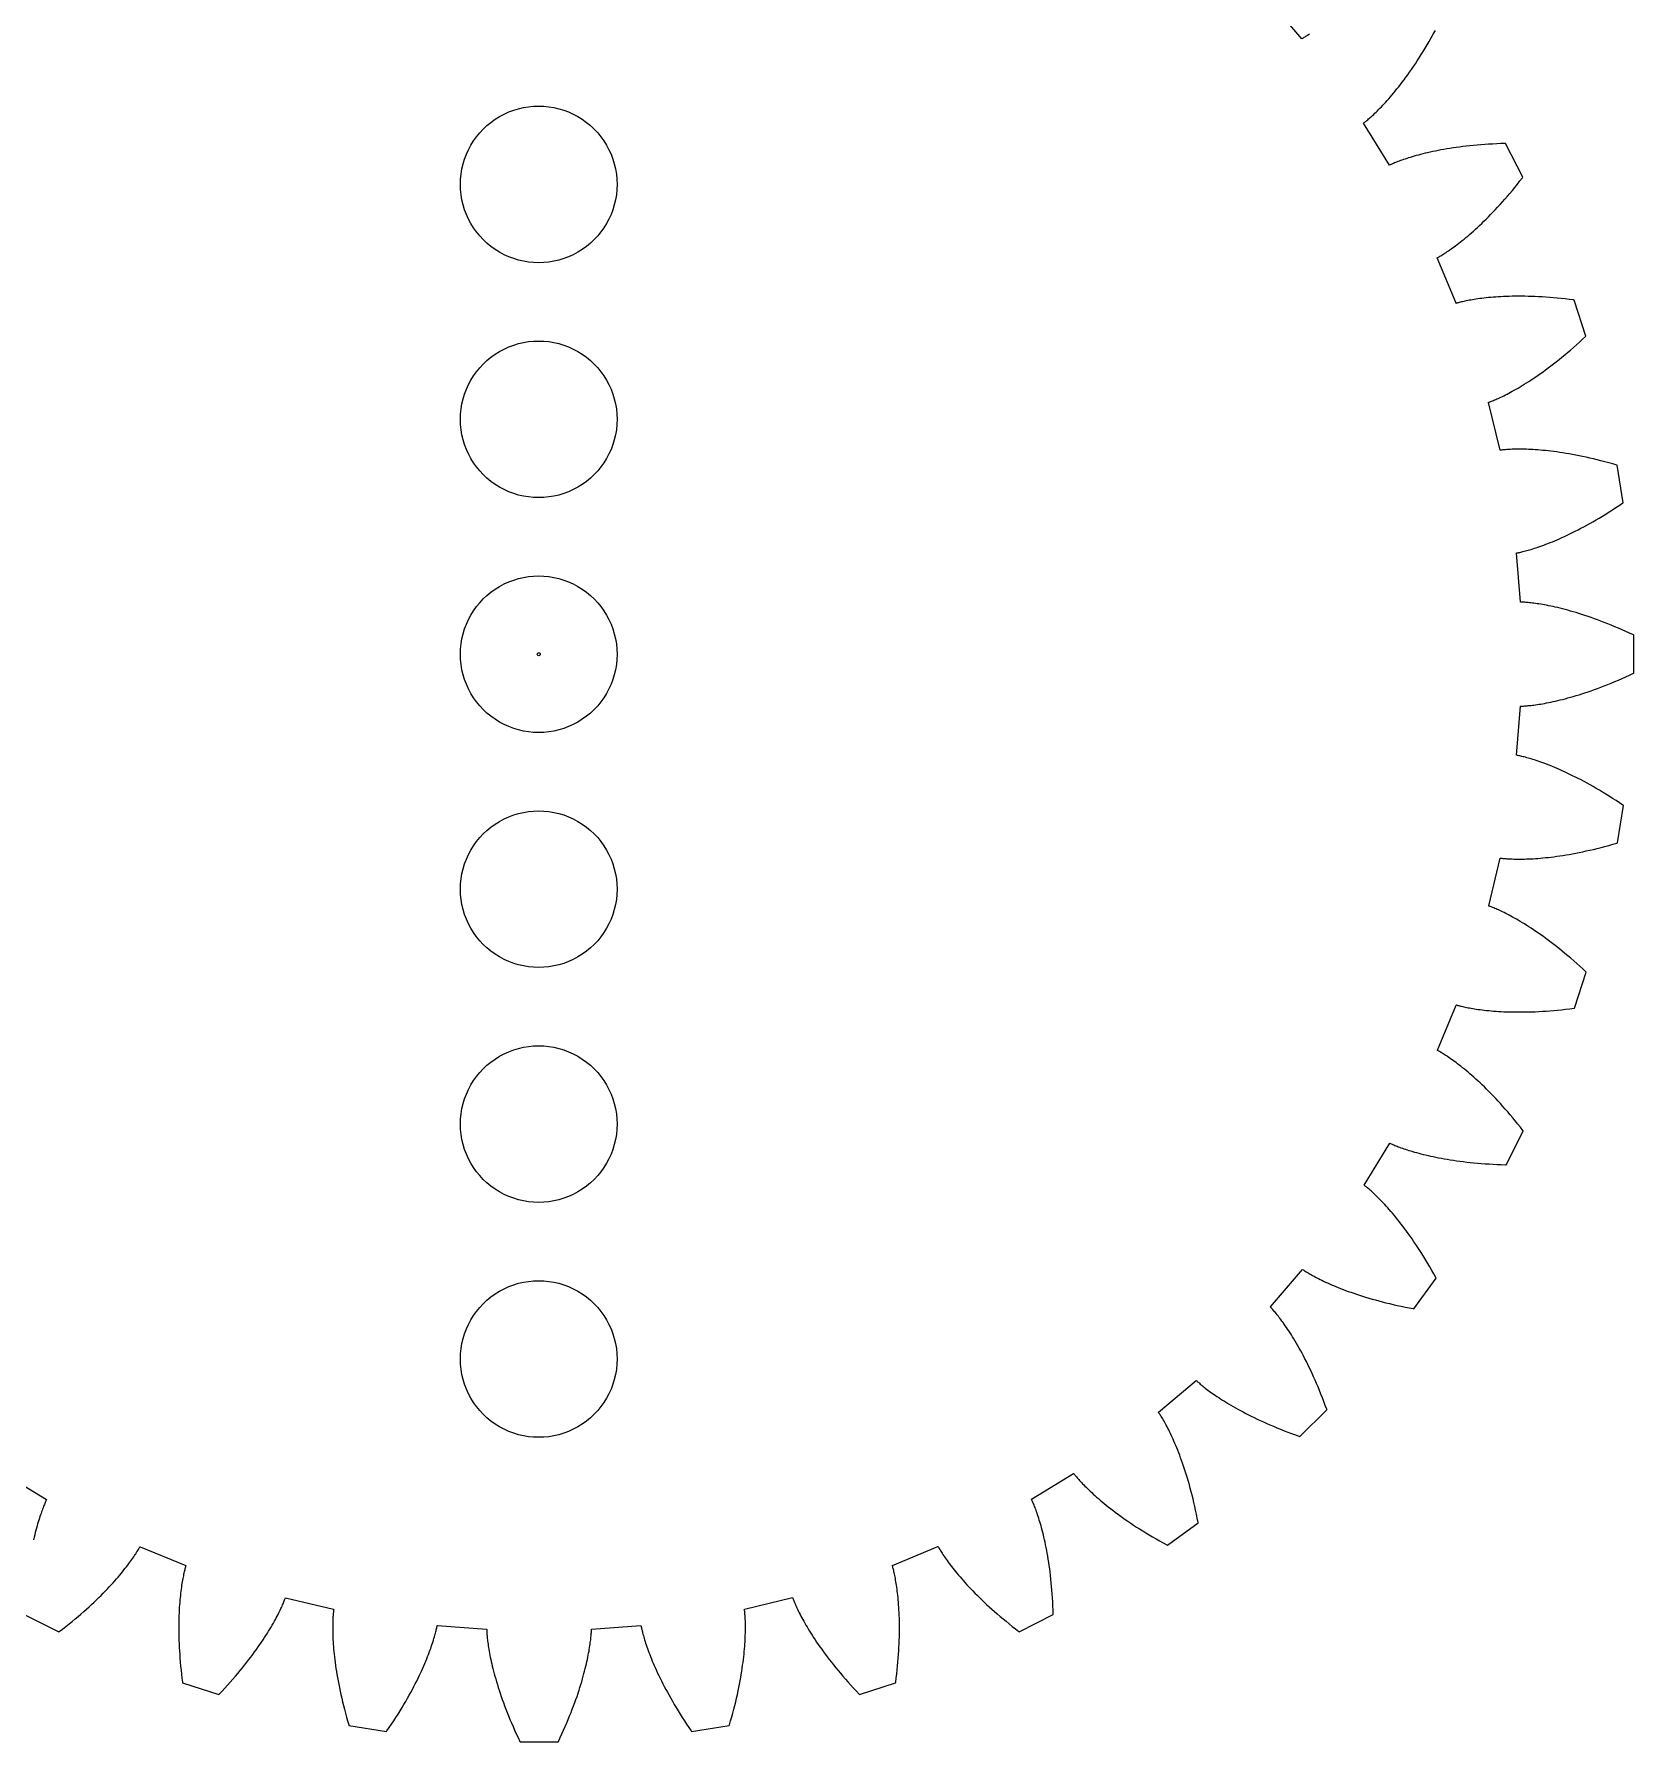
# Model space of a CAD drawing. Extents: x 1 to 210, y 26 to 294.
# Drawn here: x 103.7 to 205.8, y 64.9 to 173.9 of the extents above; entities that cross this region are included whole.
import ezdxf

# ---------------------------------------------------------------- set-up
doc = ezdxf.new("R2010")
doc.units = 0
for name, color, linetype in [('center', 7, 'CONTINUOUS'), ('circles', 7, 'CONTINUOUS'), ('gears', 7, 'CONTINUOUS')]:
    doc.layers.add(name, color=color, linetype=linetype)

msp = doc.modelspace()

# ---------------------------------------------------------------- linework, layer by layer
at = {"layer": 'center', "color": 7}
msp.add_lwpolyline([(135.980925, 134.34866)], close=True, dxfattribs=at)
for points in [[(135.788615, 134.34866), (135.788615, 134.383013), (135.806942, 134.414757), (135.836692, 134.431933)], [(135.836692, 134.265387), (135.806942, 134.282563), (135.788615, 134.314307), (135.788615, 134.34866)], [(135.836692, 134.431933), (135.866443, 134.44911), (135.903097, 134.44911), (135.932848, 134.431933)], [(135.932848, 134.265387), (135.903097, 134.24821), (135.866443, 134.24821), (135.836692, 134.265387)], [(135.932848, 134.431933), (135.962598, 134.414757), (135.980925, 134.383013), (135.980925, 134.34866)], [(135.980925, 134.34866), (135.980925, 134.314307), (135.962598, 134.282563), (135.932848, 134.265387)]]:
    msp.add_open_spline(points, degree=3, dxfattribs=at)
at = {"layer": 'circles', "color": 7}
for points in [[(140.88672, 164.34892)], [(140.88672, 149.34892)], [(140.88672, 134.34892)], [(140.88672, 119.34892)], [(140.88672, 104.34892)], [(140.88672, 89.34891)]]:
    msp.add_lwpolyline(points, close=True, dxfattribs=at)
for points in [[(133.38672, 168.679047), (134.933725, 169.572211), (136.839715, 169.572211), (138.38672, 168.679047)], [(130.88672, 164.34892), (130.88672, 166.135248), (131.839715, 167.785883), (133.38672, 168.679047)], [(138.38672, 168.679047), (139.933725, 167.785883), (140.88672, 166.135248), (140.88672, 164.34892)], [(133.38672, 160.018793), (131.839715, 160.911957), (130.88672, 162.562592), (130.88672, 164.34892)], [(140.88672, 164.34892), (140.88672, 162.562592), (139.933725, 160.911957), (138.38672, 160.018793)], [(138.38672, 160.018793), (136.839715, 159.125629), (134.933725, 159.125629), (133.38672, 160.018793)], [(133.38672, 153.679047), (134.933725, 154.572211), (136.839715, 154.572211), (138.38672, 153.679047)], [(130.88672, 149.34892), (130.88672, 151.135248), (131.839715, 152.785883), (133.38672, 153.679047)], [(138.38672, 153.679047), (139.933725, 152.785883), (140.88672, 151.135248), (140.88672, 149.34892)], [(133.38672, 145.018793), (131.839715, 145.911957), (130.88672, 147.562592), (130.88672, 149.34892)], [(140.88672, 149.34892), (140.88672, 147.562592), (139.933725, 145.911957), (138.38672, 145.018793)], [(138.38672, 145.018793), (136.839715, 144.125629), (134.933725, 144.125629), (133.38672, 145.018793)], [(133.38672, 138.679047), (134.933725, 139.572211), (136.839715, 139.572211), (138.38672, 138.679047)], [(130.88672, 134.34892), (130.88672, 136.135248), (131.839715, 137.785883), (133.38672, 138.679047)], [(138.38672, 138.679047), (139.933725, 137.785883), (140.88672, 136.135248), (140.88672, 134.34892)], [(133.38672, 130.018793), (131.839715, 130.911957), (130.88672, 132.562592), (130.88672, 134.34892)], [(140.88672, 134.34892), (140.88672, 132.562592), (139.933725, 130.911957), (138.38672, 130.018793)], [(138.38672, 130.018793), (136.839715, 129.125629), (134.933725, 129.125629), (133.38672, 130.018793)], [(133.38672, 123.679047), (134.933725, 124.572211), (136.839715, 124.572211), (138.38672, 123.679047)], [(130.88672, 119.34892), (130.88672, 121.135248), (131.839715, 122.785883), (133.38672, 123.679047)], [(138.38672, 123.679047), (139.933725, 122.785883), (140.88672, 121.135248), (140.88672, 119.34892)], [(133.38672, 115.018793), (131.839715, 115.911957), (130.88672, 117.562592), (130.88672, 119.34892)], [(140.88672, 119.34892), (140.88672, 117.562592), (139.933725, 115.911957), (138.38672, 115.018793)], [(138.38672, 115.018793), (136.839715, 114.125629), (134.933725, 114.125629), (133.38672, 115.018793)], [(133.38672, 108.679047), (134.933725, 109.572211), (136.839715, 109.572211), (138.38672, 108.679047)], [(130.88672, 104.34892), (130.88672, 106.135248), (131.839715, 107.785883), (133.38672, 108.679047)], [(138.38672, 108.679047), (139.933725, 107.785883), (140.88672, 106.135248), (140.88672, 104.34892)], [(133.38672, 100.018793), (131.839715, 100.911957), (130.88672, 102.562592), (130.88672, 104.34892)], [(140.88672, 104.34892), (140.88672, 102.562592), (139.933725, 100.911957), (138.38672, 100.018793)], [(138.38672, 100.018793), (136.839715, 99.125629), (134.933725, 99.125629), (133.38672, 100.018793)], [(133.38672, 93.679037), (134.933725, 94.572201), (136.839715, 94.572201), (138.38672, 93.679037)], [(130.88672, 89.34891), (130.88672, 91.135238), (131.839715, 92.785873), (133.38672, 93.679037)], [(138.38672, 93.679037), (139.933725, 92.785873), (140.88672, 91.135238), (140.88672, 89.34891)], [(133.38672, 85.018783), (131.839715, 85.911947), (130.88672, 87.562582), (130.88672, 89.34891)], [(140.88672, 89.34891), (140.88672, 87.562582), (139.933725, 85.911947), (138.38672, 85.018783)], [(138.38672, 85.018783), (136.839715, 84.125619), (134.933725, 84.125619), (133.38672, 85.018783)]]:
    msp.add_open_spline(points, degree=3, dxfattribs=at)
at = {"layer": 'gears', "color": 1}
for points in [[(185.11013, 173.94329), (185.03803, 173.90149), (184.97053, 173.86149), (184.90733, 173.82339), (184.84863, 173.78719), (184.79433, 173.75309), (184.74423, 173.72099), (184.69843, 173.69109), (184.65693, 173.66339), (184.61963, 173.63809), (184.60873, 173.64209), (182.56327, 176.01919)], [(103.07936, 73.0192), (105.24781, 71.92237), (105.2481, 71.92236), (105.24897, 71.92303), (105.27587, 71.94353), (105.48858, 72.10756), (105.696, 72.27041), (105.89835, 72.43219), (106.09564, 72.5926), (106.28779, 72.75176), (106.47487, 72.90955), (106.657, 73.06573), (106.8341, 73.22043), (107.00636, 73.37356), (107.17371, 73.52497), (107.33621, 73.67452), (107.49397, 73.82228), (107.64693, 73.96806), (107.79521, 74.11192), (107.93887, 74.25375), (108.07794, 74.39341), (108.21245, 74.53091), (108.34245, 74.66612), (108.46793, 74.79906), (108.58899, 74.92948), (108.70584, 75.05759), (108.81834, 75.18306), (108.92659, 75.30595), (109.03062, 75.42624), (109.13052, 75.5437), (109.22632, 75.6585), (109.31802, 75.77034), (109.40582, 75.87941), (109.48982, 75.98539), (109.56992, 76.08847), (109.64622, 76.18837), (109.71872, 76.28527), (109.78772, 76.37877), (109.85312, 76.46917), (109.91492, 76.55627), (109.97302, 76.63997), (110.02792, 76.72017), (110.07952, 76.79707), (110.12782, 76.87037), (110.17272, 76.94007), (110.21462, 77.00617), (110.25332, 77.06857), (110.28922, 77.12717), (110.32202, 77.18217), (110.35192, 77.23327), (110.37912, 77.28057), (110.40342, 77.32397), (110.42522, 77.36337), (110.43672, 77.36412), (113.3457, 76.168), (113.3537, 76.159), (113.341, 76.1158), (113.3275, 76.068), (113.3131, 76.0156), (113.2979, 75.9584), (113.282, 75.8965), (113.2656, 75.8297), (113.2486, 75.7584), (113.231, 75.6822), (113.2132, 75.6013), (113.1951, 75.5156), (113.177, 75.4251), (113.1587, 75.3298), (113.1404, 75.22965), (113.1222, 75.12476), (113.1041, 75.01502), (113.0862, 74.90028), (113.0686, 74.78091), (113.0516, 74.65661), (113.0349, 74.52749), (113.0189, 74.3936), (113.0035, 74.25478), (112.9888, 74.11105), (112.9751, 73.96268), (112.9618, 73.80929), (112.9494, 73.6513), (112.9389, 73.48827), (112.9289, 73.32057), (112.9199, 73.14803), (112.9129, 72.97062), (112.9069, 72.78842), (112.9029, 72.60152), (112.9009, 72.40987), (112.8999, 72.21342), (112.90052, 72.0122), (112.90352, 71.80634), (112.90752, 71.59578), (112.91452, 71.38049), (112.92252, 71.16057), (112.93322, 70.93597), (112.94622, 70.70678), (112.96152, 70.47292), (112.97912, 70.23446), (112.99912, 69.99156), (113.02192, 69.74408), (113.04722, 69.49206), (113.07532, 69.23565), (113.10622, 68.97467), (113.13992, 68.70928), (113.14392, 68.67588), (113.14411, 68.67488), (113.14422, 68.67464), (115.45865, 67.92811), (115.4589, 67.92823), (115.45971, 67.92902), (115.48301, 67.95352), (115.66727, 68.14857), (115.84655, 68.34172), (116.02092, 68.53285), (116.19035, 68.72194), (116.3551, 68.90912), (116.51509, 69.0939), (116.67022, 69.27655), (116.82083, 69.4569), (116.96685, 69.6348), (117.10824, 69.81037), (117.24522, 69.98341), (117.37771, 70.15376), (117.50592, 70.32163), (117.62965, 70.4868), (117.74926, 70.64914), (117.86457, 70.80872), (117.97563, 70.96541), (118.08274, 71.1192), (118.18584, 71.26991), (118.28484, 71.41755), (118.38004, 71.56217), (118.47144, 71.70365), (118.55894, 71.84187), (118.64264, 71.97682), (118.72284, 72.10844), (118.79944, 72.23662), (118.87244, 72.36145), (118.94214, 72.48277), (119.00834, 72.60058), (119.07124, 72.71474), (119.13074, 72.82528), (119.18724, 72.93227), (119.24054, 73.03538), (119.29084, 73.13468), (119.33814, 73.23028), (119.38244, 73.32208), (119.42404, 73.40988), (119.46274, 73.49368), (119.49884, 73.57358), (119.53244, 73.64948), (119.56334, 73.72108), (119.59184, 73.78878), (119.61804, 73.85238), (119.64174, 73.91178), (119.66324, 73.96688), (119.68254, 74.01778), (119.69974, 74.06438), (119.71504, 74.10678), (119.72634, 74.10978), (122.7877, 73.38027), (122.7967, 73.37227), (122.7907, 73.32777), (122.7847, 73.27837), (122.7787, 73.22417), (122.7727, 73.16537), (122.7667, 73.10167), (122.7617, 73.03337), (122.7557, 72.96017), (122.7497, 72.88227), (122.7447, 72.79957), (122.7407, 72.71217), (122.7367, 72.61997), (122.7337, 72.52297), (122.7317, 72.4212), (122.7307, 72.31473), (122.73029, 72.20353), (122.73076, 72.0875), (122.73176, 71.96685), (122.73376, 71.84153), (122.73776, 71.71136), (122.74276, 71.57656), (122.74976, 71.43708), (122.75776, 71.29285), (122.76776, 71.14412), (122.77916, 70.99062), (122.79226, 70.83267), (122.80716, 70.67002), (122.82396, 70.50284), (122.84286, 70.33106), (122.86376, 70.15469), (122.88676, 69.9739), (122.91206, 69.78861), (122.93966, 69.59897), (122.96956, 69.40472), (123.00206, 69.20608), (123.03706, 69.00319), (123.07456, 68.7958), (123.11486, 68.58414), (123.15786, 68.36833), (123.20376, 68.14812), (123.25266, 67.92374), (123.30466, 67.6952), (123.35976, 67.46238), (123.41796, 67.22556), (123.47936, 66.98469), (123.54416, 66.73964), (123.61226, 66.4907), (123.68386, 66.23782), (123.75906, 65.98104), (123.76906, 65.94864), (123.76937, 65.94764), (123.76954, 65.94727), (126.17285, 65.56958), (126.17321, 65.56974), (126.17385, 65.5706), (126.19305, 65.5985), (126.34428, 65.81981), (126.49092, 66.03837), (126.63307, 66.25423), (126.77058, 66.46746), (126.90383, 66.67781), (127.03272, 66.88521), (127.15724, 67.08968), (127.27751, 67.29125), (127.39365, 67.4897), (127.50576, 67.68508), (127.61379, 67.87719), (127.71772, 68.06607), (127.81788, 68.25181), (127.91428, 68.43416), (128.00668, 68.61302), (128.09538, 68.78866), (128.18048, 68.9607), (128.26208, 69.12914), (128.34008, 69.29415), (128.41468, 69.45545), (128.48588, 69.61295), (128.55378, 69.7668), (128.61858, 69.91695), (128.68008, 70.06322), (128.73858, 70.20572), (128.79388, 70.34433), (128.84628, 70.47894), (128.89608, 70.60958), (128.94298, 70.7362), (128.98718, 70.85874), (129.02868, 70.97719), (129.06758, 71.09162), (129.10398, 71.20178), (129.13788, 71.30767), (129.16958, 71.40951), (129.19898, 71.50701), (129.22618, 71.60011), (129.25118, 71.68911), (129.27418, 71.77351), (129.29528, 71.85381), (129.31468, 71.92951), (129.33208, 72.00071), (129.34778, 72.06761), (129.36198, 72.13001), (129.37448, 72.18771), (129.38568, 72.24101), (129.39578, 72.28981), (129.40378, 72.33391), (129.41448, 72.33891), (132.5529, 72.09391), (132.5629, 72.08791), (132.5639, 72.04311), (132.5659, 71.99351), (132.5689, 71.93901), (132.5729, 71.88001), (132.5769, 71.81621), (132.5829, 71.74771), (132.5889, 71.67461), (132.5959, 71.59681), (132.6039, 71.51431), (132.6139, 71.42741), (132.6248, 71.33561), (132.637, 71.23931), (132.6508, 71.13842), (132.6662, 71.03301), (132.683, 70.92303), (132.7017, 70.80853), (132.7222, 70.68963), (132.7445, 70.56613), (132.7689, 70.43822), (132.7952, 70.30597), (132.8237, 70.16917), (132.8545, 70.02811), (132.8875, 69.88258), (132.9229, 69.73285), (132.9608, 69.57875), (133.0012, 69.4205), (133.0442, 69.25793), (133.0898, 69.09115), (133.1382, 68.92023), (133.1895, 68.74525), (133.2435, 68.56614), (133.3006, 68.38302), (133.3608, 68.19586), (133.4242, 68.00477), (133.4908, 67.80974), (133.5606, 67.61077), (133.6336, 67.40804), (133.7101, 67.20149), (133.7902, 66.99115), (133.8739, 66.77704), (133.9611, 66.55939), (134.0521, 66.33808), (134.1469, 66.1131), (134.2454, 65.88469), (134.34797, 65.65285), (134.45455, 65.41756), (134.56515, 65.17884), (134.67984, 64.93684), (134.69444, 64.90644), (134.69488, 64.90548), (134.6951, 64.90529), (137.12824, 64.90562), (137.1285, 64.90572), (137.12896, 64.90665), (137.14366, 64.93715), (137.25822, 65.1792), (137.36856, 65.41795), (137.47488, 65.65332), (137.57725, 65.88521), (137.67575, 66.11366), (137.77025, 66.33862), (137.86115, 66.55994), (137.94815, 66.77766), (138.03165, 66.99169), (138.11155, 67.20209), (138.18805, 67.40868), (138.26095, 67.61152), (138.33045, 67.81043), (138.39675, 68.00546), (138.45995, 68.19661), (138.52005, 68.38381), (138.57705, 68.56688), (138.63095, 68.74601), (138.68205, 68.921), (138.73015, 69.09192), (138.77565, 69.25864), (138.81845, 69.42115), (138.85865, 69.57959), (138.89635, 69.73362), (138.93165, 69.8834), (138.96455, 70.0289), (138.99535, 70.17), (139.02385, 70.30675), (139.05005, 70.43904), (139.07425, 70.567), (139.09655, 70.69047), (139.11705, 70.80941), (139.13565, 70.92399), (139.15255, 71.03391), (139.16775, 71.13935), (139.18145, 71.24024), (139.19365, 71.33654), (139.20465, 71.42814), (139.21465, 71.51524), (139.22365, 71.59764), (139.23065, 71.67544), (139.23765, 71.74854), (139.24265, 71.81704), (139.24665, 71.88084), (139.24965, 71.93984), (139.25165, 71.99424), (139.25365, 72.04384), (139.25465, 72.08884), (139.26475, 72.09484), (142.40298, 72.34052), (142.41368, 72.33652), (142.42168, 72.29232), (142.43168, 72.24362), (142.44268, 72.19022), (142.45528, 72.13232), (142.46948, 72.07002), (142.48518, 72.00312), (142.50278, 71.93192), (142.52218, 71.85622), (142.54338, 71.77602), (142.56668, 71.69152), (142.59178, 71.60262), (142.61918, 71.50952), (142.64858, 71.41192), (142.68038, 71.31015), (142.71438, 71.20425), (142.75098, 71.09403), (142.78988, 70.97973), (142.83148, 70.86129), (142.87558, 70.73876), (142.92248, 70.61208), (142.97218, 70.48142), (143.02488, 70.34684), (143.08038, 70.20834), (143.13888, 70.0659), (143.20058, 69.91955), (143.26548, 69.76948), (143.33348, 69.61561), (143.40488, 69.45802), (143.47968, 69.29674), (143.55778, 69.13185), (143.63938, 68.96332), (143.72468, 68.7913), (143.81358, 68.61581), (143.90618, 68.43688), (144.00258, 68.2546), (144.10285, 68.06893), (144.20708, 67.87994), (144.31522, 67.68776), (144.42751, 67.49248), (144.54384, 67.29407), (144.66426, 67.09268), (144.789, 66.88814), (144.91796, 66.68067), (145.0514, 66.47039), (145.18917, 66.25726), (145.33153, 66.04138), (145.4783, 65.8228), (145.62972, 65.60164), (145.64892, 65.57374), (145.6496, 65.57288), (145.64983, 65.57269), (148.05288, 65.951), (148.05306, 65.95123), (148.05336, 65.95222), (148.06336, 65.98472), (148.13836, 66.24147), (148.20966, 66.49443), (148.27766, 66.74345), (148.34216, 66.98837), (148.40336, 67.22929), (148.46136, 67.46622), (148.51626, 67.6989), (148.56786, 67.92753), (148.61666, 68.15184), (148.66236, 68.37209), (148.70536, 68.58807), (148.74556, 68.79963), (148.78286, 69.00706), (148.81766, 69.21003), (148.84996, 69.40856), (148.87966, 69.60276), (148.90706, 69.79251), (148.93216, 69.97775), (148.95496, 70.15865), (148.97576, 70.3349), (148.99436, 70.50668), (149.01106, 70.67389), (149.02586, 70.83649), (149.03826, 70.99463), (149.04956, 71.14798), (149.05856, 71.29685), (149.06656, 71.44094), (149.07256, 71.58047), (149.07756, 71.71528), (149.08156, 71.84534), (149.08456, 71.97083), (149.08656, 72.09146), (149.08708, 72.20741), (149.0865, 72.31872), (149.0845, 72.42516), (149.0815, 72.52691), (149.0785, 72.62401), (149.0745, 72.71611), (149.0705, 72.80361), (149.0655, 72.88631), (149.0605, 72.96421), (149.0555, 73.03731), (149.0495, 73.10581), (149.0435, 73.16931), (149.0375, 73.22811), (149.0315, 73.28221), (149.0255, 73.33151), (149.0195, 73.37601), (149.0275, 73.38401), (152.08827, 74.11423), (152.09947, 74.11123), (152.11477, 74.06893), (152.13217, 74.02233), (152.15147, 73.97153), (152.17307, 73.91633), (152.19687, 73.85693), (152.22287, 73.79343), (152.25137, 73.72573), (152.28227, 73.65393), (152.31597, 73.57813), (152.35217, 73.49823), (152.39107, 73.41423), (152.43267, 73.32653), (152.47707, 73.23473), (152.52447, 73.13903), (152.57467, 73.03973), (152.62817, 72.93649), (152.68467, 72.82969), (152.74437, 72.71906), (152.80737, 72.60498), (152.87367, 72.48713), (152.94337, 72.36587), (153.01657, 72.24108), (153.09317, 72.11286), (153.17357, 71.98122), (153.25737, 71.84635), (153.34507, 71.70816), (153.43647, 71.56678), (153.53177, 71.42221), (153.63097, 71.27444), (153.73409, 71.12376), (153.84137, 70.96999), (153.95269, 70.81338), (154.0681, 70.65379), (154.18781, 70.49146), (154.31168, 70.32634), (154.43995, 70.15853), (154.57259, 69.98815), (154.70976, 69.81514), (154.8514, 69.63961), (154.99746, 69.4617), (155.14819, 69.2815), (155.30352, 69.09883), (155.46376, 68.91399), (155.62861, 68.72699), (155.79819, 68.53788), (155.97276, 68.34676), (156.15211, 68.15371), (156.33658, 67.9587), (156.35998, 67.9343), (156.36078, 67.93349), (156.361, 67.9333), (158.67486, 68.68036), (158.67487, 68.68066), (158.67516, 68.68166), (158.68016, 68.71516), (158.71376, 68.98057), (158.74436, 69.24147), (158.77236, 69.49789), (158.79756, 69.74986), (158.82006, 69.99735), (158.84006, 70.24038), (158.85756, 70.47873), (158.87266, 70.71263), (158.88566, 70.94178), (158.89656, 71.16633), (158.90556, 71.38631), (158.91256, 71.6016), (158.91656, 71.81224), (158.91856, 72.01811), (158.91893, 72.21933), (158.9182, 72.4157), (158.9152, 72.60742), (158.9112, 72.79428), (158.9052, 72.97642), (158.8982, 73.15384), (158.8892, 73.32639), (158.8792, 73.49415), (158.8682, 73.65711), (158.856, 73.81519), (158.8429, 73.96853), (158.8289, 74.11698), (158.8142, 74.26062), (158.7987, 74.39943), (158.7825, 74.5333), (158.7657, 74.6624), (158.7486, 74.78672), (158.7309, 74.90615), (158.713, 75.02074), (158.6948, 75.13054), (158.6766, 75.23542), (158.6582, 75.33554), (158.6399, 75.43084), (158.6216, 75.52134), (158.6036, 75.60704), (158.5858, 75.68804), (158.5684, 75.76414), (158.5514, 75.83554), (158.5349, 75.90224), (158.519, 75.96414), (158.5037, 76.02144), (158.4891, 76.07374), (158.4754, 76.12154), (158.4627, 76.16474), (158.4697, 76.17374), (161.37932, 77.37123), (161.39092, 77.37023), (161.41272, 77.33073), (161.43712, 77.28743), (161.46442, 77.24023), (161.49432, 77.18893), (161.52722, 77.13403), (161.56302, 77.07543), (161.60172, 77.01283), (161.64372, 76.94683), (161.68892, 76.87713), (161.73712, 76.80383), (161.78862, 76.72703), (161.84362, 76.64683), (161.90192, 76.56313), (161.96372, 76.47613), (162.02912, 76.38593), (162.09812, 76.29233), (162.17072, 76.19553), (162.24702, 76.09553), (162.32722, 75.99251), (162.41122, 75.88653), (162.49912, 75.77752), (162.59102, 75.66562), (162.68692, 75.55098), (162.78692, 75.43337), (162.89114, 75.31315), (162.99947, 75.19025), (163.11198, 75.06485), (163.22891, 74.93676), (163.35019, 74.80641), (163.47583, 74.67347), (163.60585, 74.53828), (163.74047, 74.40092), (163.87964, 74.26121), (164.02336, 74.11947), (164.17182, 73.97562), (164.32496, 73.82977), (164.48285, 73.68211), (164.64542, 73.53246), (164.81292, 73.38123), (164.98534, 73.22811), (165.16252, 73.07348), (165.34477, 72.91731), (165.53208, 72.7596), (165.72438, 72.60049), (165.92164, 72.44008), (166.12414, 72.27837), (166.33179, 72.1156), (166.54462, 71.95165), (166.57152, 71.93105), (166.57239, 71.93041), (166.57275, 71.93028), (168.74025, 73.02756), (168.74039, 73.02791), (168.74038, 73.02891), (168.73938, 73.06261), (168.73038, 73.32998), (168.71948, 73.59242), (168.70668, 73.85009), (168.69178, 74.10295), (168.67508, 74.35096), (168.65658, 74.59397), (168.63628, 74.83227), (168.61428, 75.06548), (168.59088, 75.29384), (168.56598, 75.51737), (168.53958, 75.73591), (168.51178, 75.9495), (168.48288, 76.15827), (168.45278, 76.36201), (168.42168, 76.56082), (168.38968, 76.75457), (168.35658, 76.94352), (168.32288, 77.1274), (168.28838, 77.30646), (168.25328, 77.48047), (168.21758, 77.64957), (168.18148, 77.81373), (168.14498, 77.97298), (168.10808, 78.12727), (168.07098, 78.27666), (168.03378, 78.42109), (167.99658, 78.56077), (167.95928, 78.69548), (167.92218, 78.82521), (167.88538, 78.95012), (167.84868, 79.07018), (167.81238, 79.18548), (167.77668, 79.29584), (167.74138, 79.40144), (167.70678, 79.50228), (167.67288, 79.59838), (167.63978, 79.68958), (167.60748, 79.77618), (167.57618, 79.85788), (167.54588, 79.93518), (167.51668, 80.00768), (167.48868, 80.07548), (167.46188, 80.13878), (167.43638, 80.19748), (167.41238, 80.25158), (167.38978, 80.30118), (167.36888, 80.34628), (167.34958, 80.38698), (167.35558, 80.39698), (170.03912, 82.03093), (170.05062, 82.03154), (170.07832, 81.99604), (170.10932, 81.95704), (170.14362, 81.91464), (170.18122, 81.86874), (170.22232, 81.81954), (170.26702, 81.76714), (170.31512, 81.71144), (170.36692, 81.65264), (170.42242, 81.59084), (170.48172, 81.52594), (170.54462, 81.45814), (170.61162, 81.38734), (170.68242, 81.31384), (170.75722, 81.23744), (170.83592, 81.15834), (170.91892, 81.07664), (171.00592, 80.99224), (171.09702, 80.90544), (171.19252, 80.81614), (171.29212, 80.72444), (171.39624, 80.63054), (171.5046, 80.53424), (171.61739, 80.43584), (171.73468, 80.33527), (171.85652, 80.2327), (171.98287, 80.12816), (172.11373, 80.02171), (172.24932, 79.91344), (172.38967, 79.80336), (172.53466, 79.69171), (172.68445, 79.57841), (172.83901, 79.46359), (172.99851, 79.34719), (173.16278, 79.22956), (173.33206, 79.11052), (173.50623, 78.99031), (173.68541, 78.86899), (173.86956, 78.74637), (174.05884, 78.62298), (174.25311, 78.4986), (174.45257, 78.37334), (174.65712, 78.24743), (174.86702, 78.12067), (175.08196, 77.9934), (175.30206, 77.86566), (175.52751, 77.73737), (175.75831, 77.60885), (175.99421, 77.47996), (176.02421, 77.46386), (176.0252, 77.46327), (176.0255, 77.46327), (177.99337, 78.88392), (177.99345, 78.88409), (177.99326, 78.88509), (177.98726, 78.91819), (177.93666, 79.1809), (177.88466, 79.43852), (177.83146, 79.69111), (177.77696, 79.93847), (177.72136, 80.18079), (177.66476, 80.41802), (177.60706, 80.65013), (177.54866, 80.87713), (177.48946, 81.09901), (177.42956, 81.31594), (177.36906, 81.5277), (177.30816, 81.73431), (177.24686, 81.93598), (177.18516, 82.13257), (177.12306, 82.32407), (177.06076, 82.51056), (176.99846, 82.69212), (176.93616, 82.86849), (176.87386, 83.03993), (176.81176, 83.20639), (176.74986, 83.36787), (176.68826, 83.52441), (176.62716, 83.67607), (176.56656, 83.82275), (176.50646, 83.96461), (176.44696, 84.10151), (176.38826, 84.23353), (176.33026, 84.36083), (176.27326, 84.48323), (176.21706, 84.60091), (176.16206, 84.71387), (176.10806, 84.82198), (176.05526, 84.92553), (176.00386, 85.02433), (175.95366, 85.11843), (175.90506, 85.20803), (175.85776, 85.29313), (175.81226, 85.37363), (175.76836, 85.44953), (175.72626, 85.52113), (175.68596, 85.58813), (175.64756, 85.65073), (175.61116, 85.70903), (175.57676, 85.76313), (175.54446, 85.81283), (175.51436, 85.85833), (175.48646, 85.89953), (175.46096, 85.93663), (175.46496, 85.94743), (177.85789, 87.97813), (177.86939, 87.98113), (177.90219, 87.95033), (177.93909, 87.91653), (177.97949, 87.87993), (178.02399, 87.84043), (178.07229, 87.79813), (178.12469, 87.75333), (178.18099, 87.70593), (178.24139, 87.65593), (178.30599, 87.60353), (178.37469, 87.54863), (178.44769, 87.49153), (178.52489, 87.43203), (178.60649, 87.37023), (178.69229, 87.30643), (178.78259, 87.24053), (178.87739, 87.17273), (178.97669, 87.10303), (179.08045, 87.03133), (179.18866, 86.95783), (179.30164, 86.88283), (179.41918, 86.80613), (179.54131, 86.72793), (179.66825, 86.64813), (179.79997, 86.56713), (179.9364, 86.48473), (180.07759, 86.40103), (180.2238, 86.31623), (180.37474, 86.23033), (180.53064, 86.14343), (180.69133, 86.05563), (180.85723, 85.96703), (181.02798, 85.87763), (181.2037, 85.78753), (181.38466, 85.69673), (181.57047, 85.60553), (181.76145, 85.51383), (181.95749, 85.42163), (182.15869, 85.32923), (182.36508, 85.23673), (182.5766, 85.14413), (182.7933, 85.05143), (183.01519, 84.95883), (183.24239, 84.86633), (183.47461, 84.77403), (183.71227, 84.68193), (183.95513, 84.59033), (184.20315, 84.49923), (184.45662, 84.40863), (184.48872, 84.39733), (184.48972, 84.39705), (184.49002, 84.39704), (186.20984, 86.10597), (186.20985, 86.10627), (186.20943, 86.10724), (186.19813, 86.13894), (186.10673, 86.39047), (186.01483, 86.63687), (185.92243, 86.87797), (185.82963, 87.11399), (185.73663, 87.34469), (185.64333, 87.5702), (185.54993, 87.79043), (185.45653, 88.00563), (185.36293, 88.21569), (185.26963, 88.42052), (185.17653, 88.62037), (185.08373, 88.81511), (184.99133, 89.00468), (184.89933, 89.18921), (184.80793, 89.36879), (184.71703, 89.54325), (184.62693, 89.71282), (184.53773, 89.87743), (184.44923, 90.03716), (184.36153, 90.19193), (184.27493, 90.34179), (184.18943, 90.48681), (184.10503, 90.6271), (184.02203, 90.76246), (183.94033, 90.89322), (183.86003, 91.01922), (183.78123, 91.14066), (183.70393, 91.25729), (183.62823, 91.36941), (183.55433, 91.47694), (183.48213, 91.5799), (183.41183, 91.6784), (183.34333, 91.7724), (183.27703, 91.862), (183.21273, 91.9473), (183.15063, 92.0283), (183.09063, 92.1049), (183.03303, 92.1774), (182.97783, 92.2455), (182.92493, 92.3097), (182.87453, 92.3697), (182.82673, 92.4257), (182.78143, 92.4777), (182.73893, 92.5257), (182.69923, 92.5698), (182.66233, 92.6101), (182.62843, 92.6466), (182.59733, 92.6794), (182.59933, 92.6905), (184.64289, 95.06816), (184.65369, 95.07216), (184.69109, 95.04686), (184.73279, 95.01926), (184.77859, 94.98936), (184.82859, 94.95726), (184.88309, 94.92326), (184.94179, 94.88706), (185.00489, 94.84886), (185.07239, 94.80886), (185.14439, 94.76706), (185.22089, 94.72346), (185.30199, 94.67826), (185.38759, 94.63146), (185.47789, 94.58316), (185.57269, 94.53346), (185.67219, 94.48236), (185.77648, 94.43006), (185.88538, 94.37656), (185.99916, 94.32196), (186.11761, 94.26636), (186.24103, 94.20976), (186.36923, 94.15226), (186.5021, 94.09406), (186.64014, 94.03506), (186.78286, 93.97546), (186.93062, 93.91526), (187.08337, 93.85466), (187.24099, 93.79366), (187.40359, 93.73216), (187.57133, 93.67056), (187.74395, 93.60886), (187.92163, 93.54696), (188.10432, 93.48526), (188.29215, 93.42346), (188.48505, 93.36206), (188.68303, 93.30076), (188.88604, 93.23996), (189.09425, 93.17956), (189.3075, 93.11966), (189.52584, 93.06026), (189.74941, 93.00166), (189.97808, 92.94366), (190.21174, 92.88656), (190.45063, 92.83056), (190.69463, 92.77546), (190.94382, 92.72146), (191.19813, 92.66876), (191.45756, 92.61736), (191.72212, 92.56706), (191.75552, 92.56106), (191.75651, 92.56083), (191.75676, 92.56094), (193.18617, 94.516), (193.18612, 94.51641), (193.18556, 94.51733), (193.16926, 94.54693), (193.03949, 94.78125), (192.90991, 95.0103), (192.78061, 95.23413), (192.65174, 95.45278), (192.52359, 95.66624), (192.39591, 95.87442), (192.26889, 96.07752), (192.1427, 96.2755), (192.01743, 96.46853), (191.89299, 96.65642), (191.76951, 96.83922), (191.64724, 97.01707), (191.52612, 97.19007), (191.40619, 97.35809), (191.2876, 97.5212), (191.17045, 97.67944), (191.0547, 97.83294), (190.94051, 97.98163), (190.82789, 98.12551), (190.71703, 98.26481), (190.60798, 98.39941), (190.50069, 98.52943), (190.39546, 98.65486), (190.2921, 98.77576), (190.19075, 98.89218), (190.09165, 99.00424), (189.99465, 99.11188), (189.89995, 99.21503), (189.80755, 99.31393), (189.71755, 99.40863), (189.63005, 99.49913), (189.54515, 99.58543), (189.46285, 99.66783), (189.38325, 99.74603), (189.30635, 99.82023), (189.23225, 99.89043), (189.16095, 99.95693), (189.09255, 100.01943), (189.02715, 100.07823), (188.96495, 100.13333), (188.90565, 100.18473), (188.84965, 100.23253), (188.79685, 100.27673), (188.74735, 100.31763), (188.70105, 100.35493), (188.65825, 100.38903), (188.61895, 100.41983), (188.58305, 100.44733), (188.58375, 100.45883), (190.22749, 103.12484), (190.23759, 103.13084), (190.27839, 103.11164), (190.32389, 103.09074), (190.37379, 103.06834), (190.42829, 103.04444), (190.48739, 103.01924), (190.55099, 102.99254), (190.61939, 102.96464), (190.69239, 102.93564), (190.77009, 102.90564), (190.85259, 102.87454), (190.93979, 102.84254), (191.03169, 102.80974), (191.12839, 102.77614), (191.22993, 102.74174), (191.33621, 102.70684), (191.44753, 102.67144), (191.5636, 102.63554), (191.68443, 102.59944), (191.81026, 102.56294), (191.94096, 102.52624), (192.07655, 102.48934), (192.21708, 102.45244), (192.3627, 102.41564), (192.51308, 102.37884), (192.66843, 102.34234), (192.82879, 102.30604), (192.99419, 102.27024), (193.16449, 102.23494), (193.33966, 102.20014), (193.51998, 102.16594), (193.70527, 102.13264), (193.89539, 102.10004), (194.09061, 102.06834), (194.29081, 102.03744), (194.49603, 102.00774), (194.70618, 101.97904), (194.92122, 101.95154), (195.14126, 101.92554), (195.36632, 101.90074), (195.59634, 101.87754), (195.8312, 101.85594), (196.07116, 101.83604), (196.31589, 101.81774), (196.56554, 101.80124), (196.8201, 101.78674), (197.07965, 101.77404), (197.34394, 101.76334), (197.61303, 101.75434), (197.64703, 101.75356), (197.64803, 101.75346), (197.64827, 101.75356), (198.75204, 103.90679), (198.75205, 103.90709), (198.75137, 103.90794), (198.73067, 103.93474), (198.56544, 104.14604), (198.40141, 104.35208), (198.23845, 104.55309), (198.07687, 104.74907), (197.91655, 104.93996), (197.75761, 105.1258), (197.6003, 105.30671), (197.44448, 105.48265), (197.29024, 105.65377), (197.13773, 105.82002), (196.98709, 105.98145), (196.83827, 106.13817), (196.69143, 106.29012), (196.54654, 106.43743), (196.40369, 106.58014), (196.26301, 106.71831), (196.12453, 106.85194), (195.98833, 106.98108), (195.85444, 107.10574), (195.72309, 107.22601), (195.59405, 107.34209), (195.46768, 107.45385), (195.34391, 107.5614), (195.22275, 107.66474), (195.10445, 107.76404), (194.98884, 107.85924), (194.87619, 107.95044), (194.76634, 108.03764), (194.65961, 108.12114), (194.55579, 108.20074), (194.45514, 108.27654), (194.35754, 108.34854), (194.26344, 108.41704), (194.17244, 108.48204), (194.08474, 108.54334), (194.00044, 108.60104), (193.91964, 108.65564), (193.84224, 108.70694), (193.76844, 108.75484), (193.69824, 108.79944), (193.63164, 108.84114), (193.56884, 108.87964), (193.50984, 108.91524), (193.45444, 108.94784), (193.40294, 108.97754), (193.35534, 109.00454), (193.31154, 109.02874), (193.27194, 109.05034), (193.27119, 109.06184), (194.47472, 111.95047), (194.48372, 111.95747), (194.52722, 111.94487), (194.57542, 111.93127), (194.62822, 111.91687), (194.68592, 111.90167), (194.74822, 111.88577), (194.81552, 111.86937), (194.88742, 111.85247), (194.96412, 111.83507), (195.04562, 111.81747), (195.13192, 111.79947), (195.22302, 111.78147), (195.31902, 111.76327), (195.41986, 111.74507), (195.52548, 111.72697), (195.63598, 111.70897), (195.75152, 111.69117), (195.87171, 111.67367), (195.99688, 111.65677), (196.1269, 111.64017), (196.26172, 111.62427), (196.40152, 111.60897), (196.54624, 111.59427), (196.69564, 111.58057), (196.85009, 111.56717), (197.0092, 111.55567), (197.17336, 111.54507), (197.34222, 111.53507), (197.51596, 111.52607), (197.6946, 111.51907), (197.87806, 111.51307), (198.06624, 111.50907), (198.25923, 111.50707), (198.45704, 111.50607), (198.65965, 111.50666), (198.86693, 111.50866), (199.07895, 111.51266), (199.29572, 111.51866), (199.51716, 111.52666), (199.74331, 111.53726), (199.97408, 111.55016), (200.20955, 111.56526), (200.44967, 111.58276), (200.69424, 111.60266), (200.94341, 111.62526), (201.19718, 111.65036), (201.45535, 111.67826), (201.71813, 111.70886), (201.98534, 111.74236), (202.01894, 111.74636), (202.01994, 111.74654), (202.02018, 111.74665), (202.77117, 114.04497), (202.77106, 114.04521), (202.77026, 114.04601), (202.74566, 114.06911), (202.5492, 114.25217), (202.35465, 114.43027), (202.16216, 114.6035), (201.9717, 114.77183), (201.78319, 114.9355), (201.59708, 115.09445), (201.41312, 115.24857), (201.23147, 115.3982), (201.0523, 115.54328), (200.87548, 115.68374), (200.7012, 115.81982), (200.52964, 115.95146), (200.36056, 116.07884), (200.19422, 116.20178), (200.03071, 116.32061), (199.87, 116.43518), (199.71219, 116.54551), (199.55731, 116.65193), (199.40552, 116.75436), (199.25683, 116.85276), (199.11118, 116.94736), (198.96869, 117.03806), (198.8295, 117.12506), (198.69359, 117.20836), (198.56103, 117.28796), (198.43195, 117.36406), (198.30622, 117.43656), (198.18404, 117.50576), (198.0654, 117.57156), (197.95043, 117.63406), (197.83912, 117.69316), (197.73137, 117.74936), (197.62752, 117.80236), (197.52748, 117.85236), (197.43128, 117.89936), (197.33878, 117.94336), (197.25038, 117.98466), (197.16598, 118.02306), (197.08558, 118.05896), (197.00918, 118.09236), (196.93708, 118.12306), (196.86888, 118.15136), (196.80468, 118.17736), (196.74488, 118.20096), (196.68948, 118.22236), (196.63818, 118.24156), (196.59128, 118.25856), (196.54858, 118.27376), (196.54558, 118.28496), (197.27922, 121.32508), (197.28722, 121.33408), (197.33202, 121.32808), (197.38172, 121.32208), (197.43632, 121.31608), (197.49552, 121.31008), (197.55972, 121.30508), (197.62852, 121.30008), (197.70222, 121.29408), (197.78062, 121.28808), (197.86392, 121.28308), (197.95192, 121.27908), (198.04472, 121.27508), (198.14252, 121.27208), (198.24499, 121.27008), (198.3522, 121.26808), (198.46417, 121.26765), (198.58101, 121.26811), (198.70249, 121.26911), (198.82867, 121.27111), (198.95974, 121.27511), (199.09548, 121.28011), (199.23592, 121.28711), (199.38114, 121.29511), (199.5309, 121.30511), (199.68545, 121.31631), (199.84449, 121.32921), (200.00827, 121.34401), (200.1766, 121.36061), (200.34957, 121.37931), (200.52715, 121.40001), (200.70918, 121.42291), (200.89574, 121.44801), (201.08669, 121.47531), (201.28227, 121.50501), (201.48227, 121.53721), (201.68656, 121.57191), (201.89537, 121.60921), (202.10849, 121.64921), (202.32578, 121.69191), (202.5475, 121.73741), (202.7734, 121.78591), (203.00351, 121.83741), (203.23793, 121.89201), (203.47636, 121.94971), (203.71888, 122.01061), (203.96562, 122.07491), (204.21624, 122.14251), (204.47086, 122.21351), (204.72939, 122.28821), (204.76199, 122.29821), (204.76299, 122.29852), (204.76336, 122.29869), (205.14295, 124.68538), (205.14279, 124.68574), (205.14192, 124.68637), (205.11382, 124.70537), (204.89093, 124.85563), (204.67081, 125.00132), (204.45342, 125.14256), (204.23867, 125.27919), (204.02684, 125.41159), (203.81796, 125.53965), (203.61204, 125.66338), (203.40904, 125.78289), (203.20918, 125.89829), (203.01242, 126.00969), (202.81893, 126.11704), (202.62872, 126.2203), (202.44168, 126.3198), (202.25804, 126.4156), (202.07791, 126.5074), (201.90102, 126.5956), (201.72778, 126.6802), (201.55814, 126.7613), (201.39198, 126.8388), (201.22953, 126.9129), (201.07092, 126.9837), (200.91598, 127.0512), (200.76477, 127.1155), (200.61747, 127.1766), (200.47397, 127.2347), (200.33438, 127.2896), (200.19884, 127.3418), (200.06728, 127.3912), (199.93977, 127.4378), (199.81636, 127.4817), (199.69708, 127.5229), (199.58184, 127.5615), (199.47091, 127.5977), (199.36428, 127.6314), (199.26172, 127.6629), (199.16352, 127.6921), (199.06982, 127.7192), (198.98022, 127.7442), (198.89522, 127.7671), (198.81442, 127.7881), (198.73822, 127.8074), (198.66652, 127.8247), (198.59922, 127.8404), (198.53632, 127.8545), (198.47822, 127.8669), (198.42452, 127.8781), (198.37532, 127.8882), (198.33092, 127.8962), (198.32592, 127.9068), (198.57167, 131.02358), (198.57767, 131.03358), (198.62287, 131.03458), (198.67277, 131.03658), (198.72757, 131.03958), (198.78707, 131.04358), (198.85127, 131.04758), (198.92027, 131.05258), (198.99387, 131.05858), (199.07227, 131.06558), (199.15527, 131.07358), (199.24277, 131.08358), (199.33517, 131.09438), (199.43207, 131.10648), (199.53366, 131.12018), (199.63979, 131.13538), (199.75053, 131.15208), (199.86581, 131.17068), (199.98554, 131.19108), (200.10987, 131.21318), (200.23866, 131.23738), (200.37183, 131.26348), (200.50956, 131.29178), (200.65158, 131.32228), (200.79812, 131.35498), (200.94886, 131.38998), (201.10403, 131.42758), (201.26336, 131.46768), (201.42703, 131.51038), (201.59495, 131.55568), (201.76705, 131.60368), (201.94321, 131.65458), (202.12355, 131.70818), (202.30792, 131.76488), (202.49635, 131.82448), (202.68875, 131.88728), (202.88511, 131.95328), (203.08543, 132.02258), (203.28954, 132.09508), (203.4975, 132.17098), (203.70926, 132.25048), (203.92483, 132.33348), (204.14395, 132.42008), (204.36676, 132.51038), (204.59327, 132.60448), (204.82323, 132.70228), (205.05665, 132.80407), (205.29353, 132.90985), (205.53388, 133.01961), (205.77751, 133.13344), (205.80811, 133.14794), (205.80909, 133.14836), (205.80927, 133.1486), (205.80828, 135.56503), (205.80818, 135.56528), (205.80725, 135.56574), (205.77655, 135.58034), (205.53278, 135.69417), (205.29236, 135.80383), (205.05532, 135.90949), (204.82179, 136.01118), (204.59174, 136.10908), (204.36519, 136.20298), (204.14231, 136.29338), (203.92306, 136.37978), (203.70752, 136.46278), (203.49565, 136.54218), (203.2876, 136.61818), (203.08334, 136.69068), (202.88303, 136.75988), (202.68664, 136.82588), (202.49415, 136.88868), (202.30564, 136.94838), (202.12128, 137.00498), (201.9409, 137.05858), (201.76469, 137.10938), (201.59257, 137.15728), (201.42468, 137.20258), (201.26103, 137.24528), (201.10149, 137.28528), (200.94638, 137.32288), (200.79556, 137.35798), (200.64904, 137.39068), (200.50696, 137.42128), (200.36926, 137.44958), (200.23603, 137.47568), (200.10719, 137.49978), (199.98286, 137.52198), (199.86309, 137.54238), (199.74772, 137.56078), (199.63702, 137.57758), (199.53086, 137.59268), (199.42927, 137.60638), (199.33227, 137.61848), (199.23997, 137.62948), (199.15227, 137.63848), (199.06927, 137.64648), (198.99087, 137.65348), (198.91727, 137.65948), (198.84827, 137.66448), (198.78407, 137.66848), (198.72467, 137.67148), (198.66987, 137.67348), (198.61987, 137.67548), (198.57457, 137.67648), (198.56757, 137.68668), (198.31926, 140.80344), (198.32326, 140.81404), (198.36776, 140.82204), (198.41676, 140.83204), (198.47046, 140.84294), (198.52876, 140.85544), (198.59156, 140.86954), (198.65896, 140.88514), (198.73056, 140.90254), (198.80676, 140.92164), (198.88746, 140.94264), (198.97256, 140.96574), (199.06206, 140.99064), (199.15586, 141.01784), (199.25406, 141.04694), (199.35653, 141.07854), (199.46315, 141.11224), (199.57412, 141.14864), (199.68919, 141.18724), (199.80844, 141.22854), (199.93181, 141.27234), (200.05935, 141.31884), (200.1909, 141.36824), (200.3264, 141.42054), (200.46584, 141.47574), (200.60924, 141.53374), (200.75659, 141.59494), (200.90767, 141.65924), (201.06259, 141.72674), (201.22124, 141.79764), (201.38362, 141.87184), (201.54962, 141.94944), (201.7193, 142.03044), (201.89247, 142.11514), (202.06916, 142.20334), (202.24929, 142.29524), (202.43281, 142.39094), (202.61973, 142.49044), (202.80999, 142.5939), (203.00347, 142.70124), (203.20007, 142.81269), (203.39981, 142.92816), (203.60256, 143.04769), (203.80849, 143.17153), (204.01735, 143.29954), (204.22903, 143.43199), (204.4436, 143.56876), (204.66094, 143.71007), (204.88098, 143.85576), (205.10362, 144.00608), (205.13162, 144.02508), (205.13248, 144.02575), (205.13267, 144.02597), (204.75103, 146.41264), (204.75079, 146.41282), (204.7498, 146.41311), (204.7171, 146.42311), (204.45854, 146.49771), (204.20382, 146.56871), (203.95306, 146.63641), (203.70642, 146.70061), (203.46382, 146.76141), (203.22523, 146.81901), (202.99093, 146.87361), (202.7607, 146.92491), (202.53482, 146.97341), (202.31304, 147.01891), (202.09555, 147.06161), (201.88252, 147.10151), (201.67365, 147.13861), (201.46926, 147.17321), (201.26935, 147.20541), (201.0738, 147.23501), (200.88273, 147.26241), (200.6962, 147.28741), (200.51405, 147.31021), (200.33657, 147.33101), (200.16359, 147.34961), (199.99523, 147.36631), (199.83149, 147.38111), (199.67225, 147.39361), (199.51785, 147.40501), (199.36794, 147.41401), (199.22285, 147.42201), (199.08235, 147.42801), (198.94662, 147.43301), (198.81566, 147.43701), (198.6893, 147.44001), (198.56782, 147.44201), (198.45109, 147.44255), (198.339, 147.44198), (198.23183, 147.43998), (198.12938, 147.43698), (198.03158, 147.43398), (197.93878, 147.42998), (197.85068, 147.42598), (197.76738, 147.42098), (197.68898, 147.41598), (197.61538, 147.41098), (197.54648, 147.40498), (197.48248, 147.39898), (197.42328, 147.39298), (197.36878, 147.38698), (197.31908, 147.38098), (197.27428, 147.37498), (197.26628, 147.38298), (196.53009, 150.42296), (196.53309, 150.43406), (196.57569, 150.44926), (196.62269, 150.46646), (196.67389, 150.48556), (196.72949, 150.50706), (196.78929, 150.53066), (196.85319, 150.55656), (196.92139, 150.58486), (196.99369, 150.61556), (197.06999, 150.64886), (197.15039, 150.68476), (197.23489, 150.72336), (197.32319, 150.76466), (197.41559, 150.80876), (197.51179, 150.85586), (197.6118, 150.90566), (197.71573, 150.95866), (197.82325, 151.01476), (197.93463, 151.07406), (198.04948, 151.13656), (198.16812, 151.20236), (198.2902, 151.27156), (198.41584, 151.34416), (198.54491, 151.42016), (198.67744, 151.49986), (198.81322, 151.58306), (198.95233, 151.67016), (199.09467, 151.76086), (199.2402, 151.85546), (199.38898, 151.95396), (199.54066, 152.05633), (199.69546, 152.16282), (199.85313, 152.27333), (200.01378, 152.3879), (200.1772, 152.50673), (200.34342, 152.62971), (200.51236, 152.75706), (200.68387, 152.88872), (200.85804, 153.0249), (201.03474, 153.16551), (201.21384, 153.31053), (201.39524, 153.46016), (201.57912, 153.61437), (201.76519, 153.77345), (201.95344, 153.93711), (202.14381, 154.10548), (202.33619, 154.27879), (202.53053, 154.45686), (202.72682, 154.63999), (202.75142, 154.66319), (202.75223, 154.66399), (202.75243, 154.66421), (201.9995, 156.96241), (201.9992, 156.96242), (201.9982, 156.9627), (201.9645, 156.9677), (201.69726, 157.0011), (201.43453, 157.0316), (201.17635, 157.0594), (200.92261, 157.0844), (200.67342, 157.1068), (200.42869, 157.1267), (200.18869, 157.1442), (199.95317, 157.1593), (199.72244, 157.1723), (199.49632, 157.1832), (199.27481, 157.1922), (199.05805, 157.1992), (198.84595, 157.2032), (198.63865, 157.2052), (198.43604, 157.20561), (198.23831, 157.2049), (198.04527, 157.2019), (197.85711, 157.1979), (197.6737, 157.1919), (197.49506, 157.1849), (197.32132, 157.1769), (197.15241, 157.1669), (196.98833, 157.1561), (196.82915, 157.1441), (196.67476, 157.1312), (196.52529, 157.1174), (196.38067, 157.1028), (196.24089, 157.0874), (196.1061, 157.0714), (195.97611, 157.0547), (195.85094, 157.0377), (195.73069, 157.0201), (195.61532, 157.0024), (195.50476, 156.9843), (195.39916, 156.9662), (195.29831, 156.9479), (195.20241, 156.9298), (195.11131, 156.9116), (195.02501, 156.8937), (194.94341, 156.876), (194.86681, 156.8587), (194.79491, 156.8419), (194.72771, 156.8255), (194.66531, 156.8097), (194.60771, 156.7946), (194.55501, 156.7801), (194.50691, 156.7665), (194.46341, 156.7539), (194.45441, 156.7609), (193.24853, 159.64929), (193.24953, 159.66079), (193.28933, 159.68229), (193.33293, 159.70649), (193.38043, 159.73359), (193.43203, 159.76329), (193.48733, 159.79599), (193.54633, 159.83149), (193.60933, 159.86989), (193.67583, 159.91159), (193.74603, 159.95649), (193.81983, 160.00439), (193.89713, 160.05559), (193.97793, 160.11019), (194.06223, 160.16809), (194.14983, 160.22939), (194.24063, 160.29429), (194.33483, 160.36279), (194.43233, 160.43489), (194.5329, 160.51069), (194.63661, 160.59039), (194.7433, 160.67379), (194.85304, 160.76109), (194.9657, 160.85239), (195.08109, 160.94759), (195.19948, 161.04689), (195.3205, 161.15036), (195.44422, 161.25791), (195.57046, 161.36961), (195.6994, 161.48569), (195.83062, 161.60611), (195.96443, 161.73085), (196.10053, 161.85992), (196.23879, 161.99358), (196.37942, 162.13175), (196.5221, 162.27445), (196.6669, 162.42185), (196.81371, 162.57389), (196.96234, 162.73065), (197.11297, 162.89205), (197.26521, 163.05836), (197.41933, 163.22956), (197.57499, 163.40548), (197.73218, 163.58642), (197.89092, 163.77239), (198.05107, 163.96333), (198.21253, 164.15918), (198.37529, 164.36025), (198.53913, 164.56642), (198.70416, 164.77774), (198.72486, 164.80444), (198.7255, 164.80531), (198.72563, 164.80565), (197.62012, 166.95862), (197.61977, 166.95874), (197.61877, 166.95873), (197.58487, 166.95773), (197.31566, 166.94973), (197.0514, 166.93893), (196.79194, 166.92623), (196.53735, 166.91153), (196.28763, 166.89503), (196.04294, 166.87673), (195.80301, 166.85663), (195.56818, 166.83483), (195.33824, 166.81163), (195.11318, 166.78693), (194.89313, 166.76083), (194.67808, 166.73333), (194.46787, 166.70483), (194.26274, 166.67503), (194.06257, 166.64423), (193.86748, 166.61243), (193.67724, 166.57963), (193.4921, 166.54613), (193.3118, 166.51193), (193.13661, 166.47703), (192.96634, 166.44163), (192.80106, 166.40583), (192.64072, 166.36973), (192.48537, 166.33323), (192.33495, 166.29643), (192.18955, 166.25953), (192.04891, 166.22263), (191.91328, 166.18563), (191.78267, 166.14883), (191.6569, 166.11233), (191.53603, 166.07593), (191.41994, 166.03993), (191.30883, 166.00453), (191.20251, 165.96953), (191.10098, 165.93513), (191.00428, 165.90143), (190.91248, 165.86863), (190.82528, 165.83653), (190.74298, 165.80543), (190.66518, 165.77533), (190.59218, 165.74633), (190.52388, 165.71853), (190.46018, 165.69193), (190.40108, 165.66663), (190.34668, 165.64273), (190.29668, 165.62023), (190.25128, 165.59953), (190.21038, 165.58033), (190.20038, 165.58633), (188.55434, 168.25193), (188.55372, 168.26333), (188.58952, 168.29083), (188.62882, 168.32163), (188.67162, 168.35573), (188.71782, 168.39303), (188.76732, 168.43383), (188.82002, 168.47823), (188.87602, 168.52593), (188.93522, 168.57733), (188.99742, 168.63243), (189.06272, 168.69133), (189.13102, 168.75383), (189.20232, 168.82033), (189.27632, 168.89063), (189.35312, 168.96493), (189.43272, 169.04303), (189.51492, 169.12533), (189.59982, 169.21173), (189.68722, 169.30223), (189.77712, 169.39713), (189.86942, 169.49603), (189.96402, 169.5994), (190.06092, 169.70698), (190.15992, 169.81897), (190.26118, 169.93542), (190.36446, 170.05639), (190.46967, 170.18185), (190.57682, 170.31177), (190.6858, 170.4464), (190.79661, 170.58575), (190.90899, 170.72971), (191.02302, 170.87845), (191.13858, 171.03191), (191.25574, 171.19027), (191.37413, 171.35338), (191.49394, 171.52146), (191.61494, 171.6944), (191.73705, 171.87233), (191.86046, 172.05516), (191.98463, 172.24311), (192.10982, 172.436), (192.2359, 172.63406), (192.36262, 172.83717), (192.49018, 173.04559), (192.61827, 173.25901), (192.74683, 173.47756), (192.87594, 173.70142), (193.00528, 173.9306), (193.13498, 174.16485)], [(101.77369, 82.02207), (104.45863, 80.38882), (104.46463, 80.37872), (104.44533, 80.33822), (104.42423, 80.29312), (104.40163, 80.24352), (104.37763, 80.18932), (104.35223, 80.13062), (104.32543, 80.06742), (104.29733, 79.99942), (104.26813, 79.92692), (104.23793, 79.84972), (104.20663, 79.76792), (104.17443, 79.68132), (104.14143, 79.59002), (104.10753, 79.49402), (104.07293, 79.3932), (104.03783, 79.28766), (104.00223, 79.17711), (103.96603, 79.06185), (103.92963, 78.94186), (103.89283, 78.81691), (103.85593, 78.68712), (103.81883, 78.55247), (103.78173, 78.41291), (103.74463, 78.26831), (103.70773, 78.11897), (103.67103, 77.9647), (103.63453, 77.80545)]]:
    msp.add_lwpolyline(points, dxfattribs=at)

doc.saveas('drawing.dxf')
